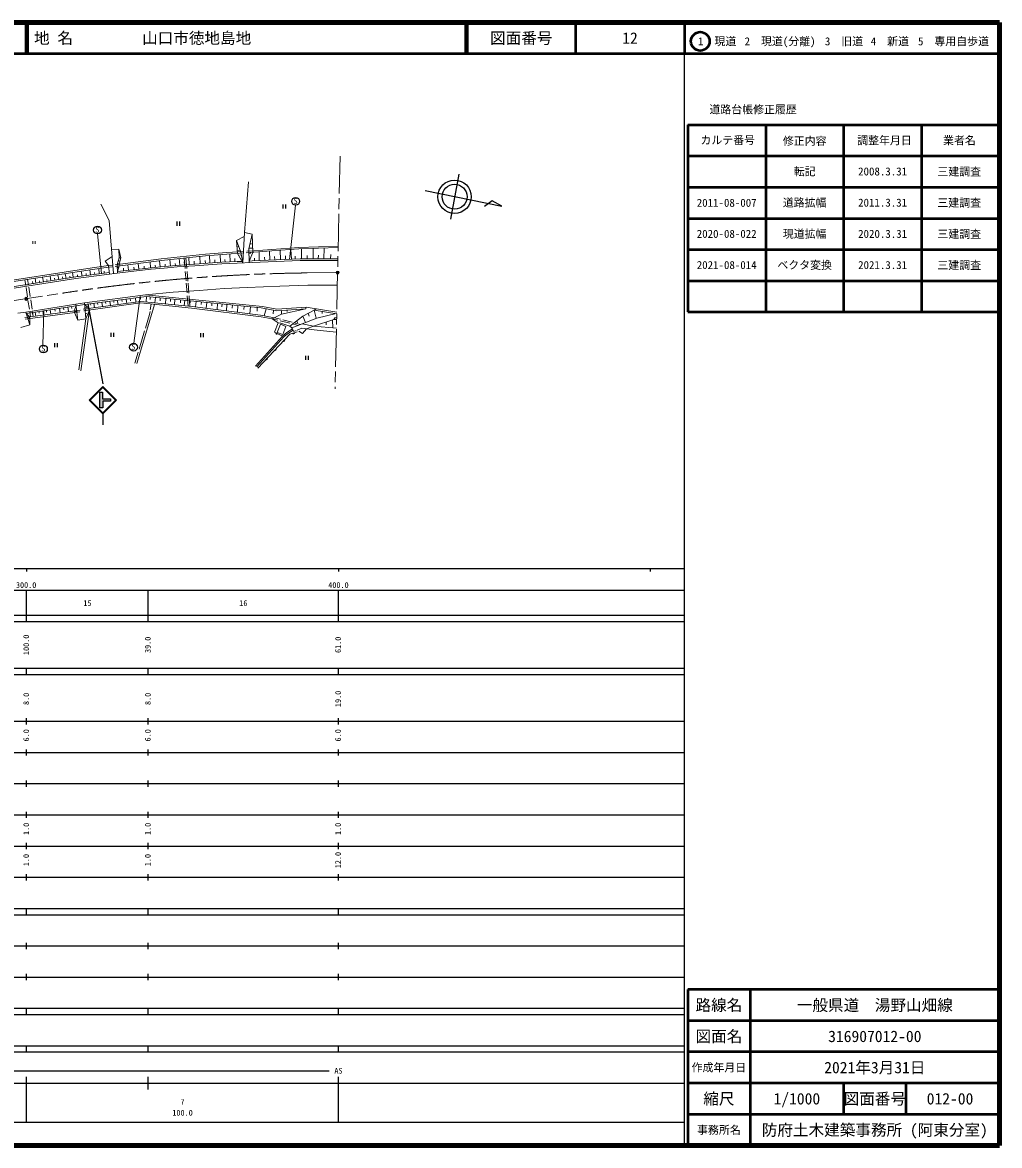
# Model space of a CAD drawing. Units: millimetres, scale not verified. Extents: x 40000 to 680000, y 20000 to 380000.
# Drawn here: x 366662 to 680000, y 20000 to 380000 of the extents above; entities that cross this region are included whole.
import ezdxf
from ezdxf.enums import TextEntityAlignment as Align

# ---------------------------------------------------------------- set-up
doc = ezdxf.new("R2010")
doc.units = ezdxf.units.MM
doc.header["$LTSCALE"] = 1000
doc.header["$PDMODE"] = 32
doc.header["$PDSIZE"] = 500
doc.linetypes.add('CHAIN', pattern=[18.5, 12, -1.5, 3.5, -1.5])
for name, color, linetype, lineweight in [('M-BGD', 7, 'Continuous', 13), ('M-BMK', 2, 'CHAIN', 13), ('M-BMK-SRVR', 3, 'Continuous', 25), ('M-STR-STRC', 7, 'Continuous', 25), ('M-TTL', 2, 'Continuous', 140), ('M-TTL-BAND', 7, 'Continuous', 25), ('M-TTL-FRAM', 2, 'Continuous', 50), ('M-TTL-LINE', 7, 'Continuous', 50)]:
    doc.layers.add(name, color=color, linetype=linetype, lineweight=lineweight)
doc.layers.add('M-OTRS', color=6, linetype='Continuous')
doc.layers.add('M-TTL-TXT', color=7, linetype='Continuous')
doc.styles.add('ＭＳ ゴシック', font='')
doc.styles.get('ＭＳ ゴシック').set_extended_font_data('MS Gothic')

msp = doc.modelspace()

# ---------------------------------------------------------------- hatches: boundary and pattern name
at = {"layer": 'M-STR-STRC'}
for points in [[(392389, 256464), (392389, 258569), (394888, 258569), (394888, 259392), (392354, 259392), (392354, 261514), (391440, 261514), (391440, 256464)], [(392389, 256464), (392389, 258569), (394888, 258569), (394888, 259392), (392354, 259392), (392354, 261514), (391440, 261514), (391440, 256464)], [(392389, 256464), (392389, 258569), (394888, 258569), (394888, 259392), (392354, 259392), (392354, 261514), (391440, 261514), (391440, 256464)], [(392389, 256464), (392389, 258569), (394888, 258569), (394888, 259392), (392354, 259392), (392354, 261514), (391440, 261514), (391440, 256464)], [(392389, 256464), (392389, 258569), (394888, 258569), (394888, 259392), (392354, 259392), (392354, 261514), (391440, 261514), (391440, 256464)], [(391440, 261514), (392354, 261514), (392354, 259392), (394888, 259392), (394888, 258569), (392389, 258569), (392389, 256464), (391440, 256464)]]:
    msp.add_hatch(color=256, dxfattribs=at).paths.add_polyline_path(points)

# ---------------------------------------------------------------- linework, layer by layer
at = {"layer": 'M-BGD', "lineweight": 25}
for p, q in [((450135, 321674), (450135, 320374)), ((451110, 320374), (451110, 321674)), ((416128, 316151), (416128, 314851)), ((417103, 314851), (417103, 316151)), ((376899, 277218), (376899, 275918)), ((377874, 275918), (377874, 277218)), ((394974, 280531), (394974, 279231)), ((395949, 279231), (395949, 280531)), ((423719, 280424), (423719, 279124)), ((424694, 279124), (424694, 280424)), ((457433, 273114), (457433, 271814)), ((458408, 271814), (458408, 273114))]:
    msp.add_line(p, q, dxfattribs=at)
at = {"layer": 'M-BGD'}
for p, q in [((452320, 304013), (454250, 321422)), ((370034, 309872), (370034, 309031)), ((370726, 309872), (370726, 309031)), ((391968, 299494), (390696, 312214)), ((436434, 306975), (435555, 306842)), ((435999, 308183), (435686, 308132)), ((439268, 307618), (440504, 307629)), ((439269, 306003), (439851, 305997)), ((439583, 309032), (440064, 309016)), ((442621, 303676), (442579, 306457)), ((445959, 303813), (445926, 306705)), ((449439, 303956), (449335, 306959)), ((452888, 304098), (452743, 307211)), ((456123, 304212), (456095, 307430)), ((459866, 304198), (459879, 307562)), ((463269, 304186), (463370, 307684)), ((397125, 302674), (397715, 302592)), ((397408, 303631), (397721, 303590)), ((397630, 305510), (397844, 305504)), ((397684, 304567), (398253, 304557)), ((403999, 300951), (403809, 302764)), ((407728, 301346), (407625, 303248)), ((410850, 301632), (410642, 303631)), ((412467, 301779), (412405, 302493)), ((414115, 301931), (413926, 303992)), ((415701, 302078), (415658, 302759)), ((417176, 302190), (416967, 304317)), ((418531, 304484), (418800, 301138)), ((418640, 302290), (418551, 303240)), ((419101, 304544), (419371, 301184)), ((420133, 302392), (419986, 304639)), ((421776, 302504), (421749, 303445)), ((423629, 302633), (423523, 305016)), ((425309, 302751), (425254, 303669)), ((426771, 302858), (426609, 305309)), ((428395, 302981), (428366, 303893)), ((430148, 303114), (430063, 305576)), ((431636, 303192), (431577, 304061)), ((433260, 303262), (433184, 305808)), ((434819, 303329), (434787, 304356)), ((436810, 305502), (436396, 305440)), ((441038, 303611), (441025, 304435)), ((444349, 303747), (444249, 304786)), ((447558, 303879), (447516, 305024)), ((450996, 304020), (450965, 305178)), ((454166, 304150), (454084, 305063)), ((457945, 304205), (458002, 305304)), ((461534, 304192), (461591, 305374)), ((465475, 304213), (465502, 305570)), ((378290, 297588), (378022, 299107)), ((380666, 297960), (380368, 299466)), ((382940, 298316), (382758, 299831)), ((384331, 298519), (384284, 299103)), ((385760, 298706), (385541, 300257)), ((387117, 298884), (387060, 299552)), ((388436, 299057), (388262, 300673)), ((389881, 299246), (389780, 299818)), ((391283, 299430), (391119, 301096)), ((392911, 299643), (392822, 300295)), ((397081, 301474), (397339, 301475)), ((399021, 300403), (399016, 301203)), ((400642, 300583), (400432, 302336)), ((402457, 300784), (402423, 301553)), ((405741, 301135), (405704, 301918)), ((409301, 301491), (409223, 302240)), ((418876, 300188), (419120, 297148)), ((419448, 300214), (419701, 297068)), ((367430, 297487), (367702, 295719)), ((368285, 297618), (368561, 295845)), ((369996, 296290), (369871, 296944)), ((370993, 296446), (370775, 297998)), ((372223, 296639), (372087, 297196)), ((373396, 296823), (373081, 298351)), ((374624, 297015), (374526, 297631)), ((375789, 297197), (375533, 298726)), ((377056, 297395), (376979, 298065)), ((379600, 297794), (379461, 298486)), ((381961, 298163), (381830, 298696)), ((419175, 296459), (419430, 293288)), ((419753, 296425), (420007, 293261)), ((367812, 295001), (368270, 292024)), ((368668, 295151), (369138, 292127)), ((386534, 290136), (406165, 292640)), ((386585, 289587), (406403, 292152)), ((404381, 292224), (402333, 277167)), ((402863, 291694), (403019, 290359)), ((404467, 291901), (404542, 291282)), ((406165, 292640), (443680, 288993)), ((406403, 292152), (406331, 290395)), ((406403, 292152), (443254, 288569)), ((407660, 292030), (407626, 291207)), ((409334, 291867), (409157, 290114)), ((410851, 291719), (410823, 290777)), ((419500, 292420), (419769, 289059)), ((420077, 292382), (420349, 289002)), ((367693, 287183), (383778, 289705)), ((367852, 286696), (383837, 289203)), ((368439, 290927), (368880, 288061)), ((369299, 291096), (369761, 288120)), ((377079, 288143), (377197, 287448)), ((378514, 288368), (378703, 286938)), ((379868, 288581), (379966, 287908)), ((381262, 288799), (381459, 287315)), ((382391, 288976), (382462, 288328)), ((383778, 289705), (386534, 290136)), ((383837, 289203), (386585, 289587)), ((386171, 288068), (404572, 290570)), ((386302, 287601), (404507, 290076)), ((386681, 288539), (387338, 288579)), ((388491, 289834), (388548, 289349)), ((389554, 289971), (389756, 288556)), ((390720, 290122), (390810, 289564)), ((392099, 290301), (392319, 288904)), ((393319, 290459), (393399, 289957)), ((394689, 290636), (394901, 289255)), ((395941, 290798), (396007, 290209)), ((397074, 290945), (397309, 289582)), ((398506, 291130), (398619, 290569)), ((399938, 291315), (400138, 289967)), ((401197, 291478), (401301, 290779)), ((408985, 289631), (403291, 270666)), ((404507, 290076), (420875, 288449)), ((404572, 290570), (421117, 288925)), ((407668, 287894), (407953, 289733)), ((412631, 291546), (412514, 289780)), ((414145, 291399), (414100, 290515)), ((415559, 291262), (415444, 289489)), ((418703, 290956), (418566, 289179)), ((420488, 290782), (420441, 290025)), ((420875, 288449), (443180, 285676)), ((421117, 288925), (443009, 286204)), ((422327, 290604), (422120, 288801)), ((424102, 290431), (424021, 289553)), ((425749, 290271), (425577, 288371)), ((427433, 290107), (427358, 289146)), ((429198, 289936), (429061, 287938)), ((430674, 289792), (430649, 288827)), ((432251, 289639), (432072, 287564)), ((434029, 289466), (433916, 288365)), ((435781, 289296), (435613, 287123)), ((437733, 289106), (437629, 287963)), ((439811, 288904), (439619, 286625)), ((441983, 288693), (441954, 287486)), ((443254, 288569), (448268, 287549)), ((443680, 288993), (448201, 288074)), ((444843, 288246), (444198, 285973)), ((448201, 288074), (457647, 288712)), ((448268, 287549), (457506, 288174)), ((457497, 288702), (457506, 288174)), ((457647, 288712), (467440, 287165)), ((367452, 285419), (368239, 285510)), ((368239, 285510), (385165, 287821)), ((368323, 285252), (368804, 285321)), ((369013, 287197), (369251, 285648)), ((369760, 286995), (369834, 286453)), ((369890, 287289), (370127, 285767)), ((370752, 287151), (371005, 285887)), ((371896, 287331), (371972, 286772)), ((373146, 287527), (373363, 286209)), ((373521, 287674), (373244, 276587)), ((374324, 287711), (374379, 287154)), ((375565, 287906), (375810, 286543)), ((384049, 287392), (383557, 287316)), ((387011, 284949), (384788, 268610)), ((385388, 268357), (388133, 287850)), ((386752, 287767), (388133, 287850)), ((386857, 286624), (387291, 286703)), ((443009, 286204), (447496, 285331)), ((443180, 285676), (446787, 284975)), ((446787, 284975), (448517, 284537)), ((447166, 287774), (447029, 286626)), ((447496, 285331), (449395, 284851)), ((449738, 287649), (449734, 286455)), ((450200, 284647), (453187, 283892)), ((451515, 287769), (451543, 287341)), ((454616, 284403), (454858, 283701)), ((456576, 285894), (457414, 283822)), ((458255, 286762), (458588, 285902)), ((460227, 287783), (467429, 286645)), ((460227, 287783), (460819, 285161)), ((462800, 287376), (462793, 286702)), ((466052, 284614), (466154, 282092)), ((404064, 275260), (405849, 281147)), ((449353, 284326), (452379, 283561)), ((453627, 283245), (455039, 282888)), ((453663, 280935), (454443, 281254)), ((454105, 283660), (455869, 283214)), ((464055, 283978), (464052, 283128)), ((402702, 270771), (403782, 274330))]:
    msp.add_line(p, q, dxfattribs=at)
for points in [[(437292, 302940), (437837, 312649), (439165, 328950)], [(395899, 299530), (394474, 316467), (391845, 321724)], [(437292, 302940), (435625, 305974), (435289, 310155), (437765, 311364)], [(435289, 310155), (436642, 306398), (437292, 302940)], [(439368, 303036), (439222, 307413), (440276, 312150), (437837, 312649)], [(440276, 312150), (440570, 306310), (439351, 303536)], [(397145, 299692), (397048, 302411), (397684, 304567), (397525, 307357), (395255, 307188)], [(396354, 301819), (411201, 303702), (425396, 305216), (432210, 305742), (437669, 306113)], [(396414, 302331), (411143, 304198), (425351, 305714), (432174, 306240), (437637, 306612)], [(397127, 300193), (397700, 301990), (397688, 302492), (398253, 304557), (397525, 307357)], [(438419, 306164), (440874, 306330), (455322, 307403), (467884, 307841)], [(438593, 306677), (440839, 306829), (455295, 307902), (467895, 308342)], [(345957, 303985), (346349, 302630), (347106, 301003), (347933, 299728), (348858, 298522), (350050, 297218), (352349, 295732), (355097, 294680), (357747, 293867), (383820, 297948), (397064, 299683), (403192, 300363), (407959, 300868), (412137, 301246), (416231, 301625), (421993, 302017), (426185, 302312), (430615, 302648), (435522, 302858), (440373, 303083), (455714, 303714), (463271, 303686), (467796, 303741)], [(346567, 303674), (346818, 302806), (347544, 301246), (348342, 300016), (349242, 298843), (350376, 297603), (352577, 296180), (355260, 295153), (357783, 294379), (383749, 298443), (394536, 299856)], [(394609, 299361), (394215, 302052), (393216, 303437), (395445, 304932)], [(397127, 300193), (403138, 300860), (407910, 301365), (412091, 301744), (416191, 302123), (421959, 302516), (426149, 302810), (430586, 303147), (435500, 303358), (437023, 303428)], [(439351, 303536), (440351, 303582), (455705, 304214), (463269, 304186), (467806, 304241)], [(354400, 296000), (389014, 301294), (394215, 302052), (395484, 302213)], [(355314, 295634), (389088, 300800), (394283, 301557), (395515, 301713)], [(406165, 292640), (414946, 293553), (423358, 294057), (431349, 294709), (438752, 295088), (449225, 295509), (458162, 295761), (467626, 295817)], [(383837, 289203), (383222, 287555), (383375, 287049), (384375, 284612)], [(383778, 289705), (384375, 284612), (387011, 284949), (386534, 290136)], [(386585, 289587), (388039, 288322), (388133, 287850), (387011, 284949)], [(417386, 291084), (417385, 290941), (417357, 290165)], [(457506, 288174), (449734, 286455), (446787, 284975)], [(460895, 288199), (460227, 287783), (456576, 285894), (452367, 282693)], [(365186, 286801), (367693, 287183), (369025, 283103), (366192, 282252)], [(367527, 284905), (368401, 285016), (385072, 287279)], [(367852, 286696), (368949, 285606), (369037, 285102), (369025, 283103)], [(406099, 281970), (407431, 286362), (407584, 287348)], [(446787, 284975), (448698, 283706), (449567, 283566), (452367, 282693), (453093, 282122), (453663, 280935)], [(453093, 282122), (461041, 285249), (467309, 286663)], [(455346, 281069), (456420, 280312), (457721, 281792), (460017, 282690), (466533, 284768), (467388, 284751)], [(466533, 284768), (466828, 285301), (467400, 285308)], [(453243, 281810), (451392, 280597), (450034, 279415), (441406, 269829)], [(453477, 281322), (451680, 280168), (450489, 279186), (441788, 269591)], [(454797, 280884), (452414, 280057), (442109, 269205)], [(448698, 283706), (447481, 280696), (450034, 279415)], [(454762, 281385), (456243, 281990), (460225, 281458), (467302, 280745)], [(456348, 283402), (460017, 282690), (467328, 281978)]]:
    msp.add_lwpolyline(points, dxfattribs=at)
msp.add_lwpolyline([(449387, 283289), (451172, 282588), (450200, 279990), (448303, 280635)], close=True, dxfattribs=at)
at = {"layer": 'M-BGD', "lineweight": 25}
for centre in [(454292, 322671), (390738, 313464), (373386, 275345), (402286, 275903)]:
    msp.add_circle(centre, 1250, dxfattribs=at)
at = {"layer": 'M-BGD'}
for centre, start, end in [((448186, 280401), 162.58814, 324.10073), ((450463, 278079), 235.72418, 37.23677), ((453572, 280514), 208.38349, 9.89607), ((447693, 275162), 235.72418, 37.23677), ((444877, 272197), 235.72418, 37.23677)]:
    msp.add_arc(centre, 328, start, end, dxfattribs=at)
at = {"layer": 'M-BMK'}
for p, q in [((468513, 337131), (466912, 262568)), ((467712, 299823), (458015, 299715)), ((269840, 276230), (379484, 293226))]:
    msp.add_line(p, q, dxfattribs=at)
msp.add_arc((464153, -252990), 552739, 90.63628, 98.81132, dxfattribs=at)
at = {"layer": 'M-BMK-SRVR'}
for p, q in [((506561, 331318), (503919, 316949)), ((495776, 326100), (520349, 321142)), ((517343, 322825), (514885, 321019)), ((520349, 321142), (517343, 322825))]:
    msp.add_line(p, q, dxfattribs=at)
for radius in [5351, 4000]:
    msp.add_circle((505235, 324130), radius, dxfattribs=at)
at = {"layer": 'M-BMK-SRVR', "lineweight": 13}
for centre in [(467712, 299823), (367881, 291427)]:
    msp.add_circle(centre, 500, dxfattribs=at)
at = {"layer": 'M-BMK-SRVR'}
for p in [(467712, 299823), (367881, 291427)]:
    msp.add_point(p, dxfattribs=at)
at = {"layer": 'M-OTRS'}
msp.add_point((467712, 299823), dxfattribs=at)
at = {"layer": 'M-STR-STRC'}
for p, q in [((387658, 289822), (392428, 264134)), ((388016, 258937), (392428, 263349)), ((388355, 258937), (392428, 263010)), ((392428, 263349), (396841, 258937)), ((392428, 263010), (396501, 258937)), ((391440, 261514), (392354, 261514)), ((391440, 256464), (391440, 261514)), ((392354, 261514), (392354, 259392)), ((392354, 259392), (394888, 259392)), ((394888, 259392), (394888, 258569)), ((392428, 254524), (388016, 258937)), ((392428, 254864), (388355, 258937)), ((392389, 256464), (391440, 256464)), ((394888, 258569), (392389, 258569)), ((392389, 258569), (392389, 256464)), ((396841, 258937), (392428, 254524)), ((396501, 258937), (392428, 254864)), ((392428, 254524), (392428, 251028))]:
    msp.add_line(p, q, dxfattribs=at)
at = {"layer": 'M-TTL'}
for p, q in [((680000, 380000), (40000, 380000)), ((680000, 20000), (680000, 380000)), ((40000, 20000), (680000, 20000))]:
    msp.add_line(p, q, dxfattribs=at)
at = {"layer": 'M-TTL-BAND'}
for p, q in [((579000, 20000), (579000, 370000)), ((40000, 205000), (579000, 205000)), ((368000, 205000), (368000, 204000)), ((468000, 205000), (468000, 204000)), ((568000, 205000), (568000, 204000)), ((68000, 198000), (579000, 198000)), ((368000, 188000), (368000, 198000)), ((407000, 188000), (407000, 198000)), ((468000, 188000), (468000, 198000)), ((40000, 190000), (579000, 190000)), ((40000, 188000), (579000, 188000)), ((40000, 173000), (579000, 173000)), ((368000, 171000), (368000, 173000)), ((407000, 171000), (407000, 173000)), ((468000, 171000), (468000, 173000)), ((40000, 171000), (579000, 171000)), ((40000, 156000), (579000, 156000)), ((368000, 155000), (368000, 157000)), ((407000, 155000), (407000, 157000)), ((468000, 155000), (468000, 157000)), ((46000, 146000), (579000, 146000)), ((368000, 145000), (368000, 147000)), ((407000, 145000), (407000, 147000)), ((468000, 145000), (468000, 147000)), ((368000, 135000), (368000, 137000)), ((407000, 135000), (407000, 137000)), ((468000, 135000), (468000, 137000)), ((52000, 136000), (579000, 136000)), ((46000, 126000), (579000, 126000)), ((368000, 125000), (368000, 127000)), ((407000, 125000), (407000, 127000)), ((468000, 125000), (468000, 127000)), ((52000, 116000), (579000, 116000)), ((368000, 115000), (368000, 117000)), ((407000, 115000), (407000, 117000)), ((468000, 115000), (468000, 117000)), ((46000, 106000), (579000, 106000)), ((368000, 105000), (368000, 107000)), ((407000, 105000), (407000, 107000)), ((468000, 105000), (468000, 107000)), ((40000, 96000), (579000, 96000)), ((40000, 94000), (579000, 94000)), ((368000, 94000), (368000, 96000)), ((407000, 94000), (407000, 96000)), ((468000, 94000), (468000, 96000)), ((49000, 84000), (579000, 84000)), ((368000, 83000), (368000, 85000)), ((407000, 83000), (407000, 85000)), ((468000, 83000), (468000, 85000)), ((40000, 74000), (579000, 74000)), ((368000, 73000), (368000, 75000)), ((407000, 73000), (407000, 75000)), ((468000, 73000), (468000, 75000)), ((40000, 64000), (579000, 64000)), ((40000, 62000), (579000, 62000)), ((368000, 62000), (368000, 64000)), ((407000, 62000), (407000, 64000)), ((468000, 62000), (468000, 64000)), ((40000, 52000), (579000, 52000)), ((368000, 50000), (368000, 52000)), ((407000, 50000), (407000, 52000)), ((468000, 50000), (468000, 52000)), ((40000, 50000), (579000, 50000)), ((70278, 44000), (465000, 44000)), ((40000, 40000), (579000, 40000)), ((368000, 27500), (368000, 42000)), ((407000, 38000), (407000, 42000)), ((468000, 27500), (468000, 42000)), ((68000, 27500), (579000, 27500))]:
    msp.add_line(p, q, dxfattribs=at)
at = {"layer": 'M-TTL-FRAM'}
for p, q in [((580000, 347197), (580000, 287197)), ((580000, 347197), (680000, 347197)), ((580000, 287197), (680000, 287197)), ((680000, 70000), (580000, 70000)), ((580000, 70000), (580000, 20000))]:
    msp.add_line(p, q, dxfattribs=at)
at = {"layer": 'M-TTL-LINE'}
for p, q in [((367750, 380000), (367750, 370000)), ((368250, 380000), (368250, 370000)), ((508747, 380000), (508747, 370000)), ((509247, 380000), (509247, 370000)), ((543997, 380000), (543997, 370000)), ((579000, 380000), (579000, 370000)), ((40000, 370000), (680000, 370000)), ((605000, 347197), (605000, 287197)), ((630000, 347197), (630000, 287197)), ((655000, 347197), (655000, 287197)), ((580000, 337197), (680000, 337197)), ((580000, 327197), (680000, 327197)), ((580000, 317197), (680000, 317197)), ((580000, 307197), (680000, 307197)), ((580000, 297197), (680000, 297197)), ((600000, 70000), (600000, 20000)), ((680000, 60000), (580000, 60000)), ((680000, 50000), (580000, 50000)), ((680000, 40000), (580000, 40000)), ((630000, 40000), (630000, 30000)), ((650000, 40000), (650000, 30000)), ((680000, 30000), (580000, 30000))]:
    msp.add_line(p, q, dxfattribs=at)
msp.add_circle((584031, 373958), 3000, dxfattribs=at)

# ---------------------------------------------------------------- texts
at = {"layer": 'M-BGD', "style": 'ＭＳ ゴシック'}
for p in [(453613, 321298), (390059, 312090), (372707, 273972), (401607, 274530)]:
    msp.add_text('S', height=1833, dxfattribs=at).set_placement(p, align=Align.BOTTOM_LEFT)
at = {"layer": 'M-TTL-BAND', "style": 'ＭＳ ゴシック'}
for s, p in [('300.0', (367844, 198195)), ('400.0', (468000, 198195)), ('15', (387500, 192405)), ('16', (437500, 192405)), ('AS', (468000, 42500)), ('7', (418000, 32523)), ('100.0', (418000, 29033))]:
    msp.add_text(s, height=1833, dxfattribs=at).set_placement(p, align=Align.BOTTOM_CENTER)
for s, p in [('100.0', (369329, 180500)), ('39.0', (408329, 180500)), ('61.0', (469329, 180500)), ('8.0', (369329, 163174)), ('8.0', (408329, 163174)), ('19.0', (469329, 163174)), ('6.0', (369329, 151500)), ('6.0', (408329, 151500)), ('6.0', (469329, 151500)), ('1.0', (369329, 121500)), ('1.0', (408329, 121500)), ('1.0', (469329, 121500)), ('1.0', (369329, 111500)), ('1.0', (408329, 111500)), ('12.0', (469329, 111500))]:
    msp.add_text(s, height=1833, rotation=90, dxfattribs=at).set_placement(p, align=Align.BOTTOM_CENTER)
at = {"layer": 'M-TTL-TXT', "style": 'ＭＳ ゴシック'}
for s, p in [('地 名', (370380, 375000)), ('山口市徳地島地', (405024, 375000))]:
    msp.add_text(s, height=3666, dxfattribs=at).set_placement(p, align=Align.MIDDLE_LEFT)
for s, height, p in [('図面番号', 3666, (526622, 375000)), ('12', 3666, (561497, 375000)), ('1\u3000現道', 2566, (589448, 373958)), ('2\u3000現道(分離)', 2566, (609619, 373958)), ('3\u3000旧道', 2566, (630121, 373958)), ('4\u3000新道', 2566, (644824, 373958)), ('5\u3000専用自歩道', 2566, (665228, 373958)), ('道路台帳修正履歴', 2566, (600968, 352113)), ('カルテ番号', 2566, (592839, 342277)), ('修正内容', 2566, (617509, 342023)), ('調整年月日', 2566, (643089, 342197)), ('業者名', 2566, (667134, 342197)), ('転記', 2566, (617500, 332245)), ('2008.3.31', 2566, (642500, 332245)), ('三建調査', 2566, (667077, 332189)), ('2011-08-007', 2566, (592500, 322197)), ('道路拡幅', 2566, (617500, 322245)), ('2011.3.31', 2566, (642500, 322245)), ('三建調査', 2566, (667077, 322189)), ('2020-08-022', 2566, (592500, 312245)), ('現道拡幅', 2566, (617500, 312245)), ('2020.3.31', 2566, (642500, 312245)), ('三建調査', 2566, (667077, 312189)), ('2021-08-014', 2566, (592500, 302245)), ('ベクタ変換', 2566, (617500, 302245)), ('2021.3.31', 2566, (642500, 302245)), ('三建調査', 2566, (667077, 302189)), ('路線名', 3666, (590000, 65000)), ('路線名', 3666, (590000, 65000)), ('一般県道\u3000湯野山畑線', 3666, (640000, 65000)), ('図面名', 3666, (590000, 55000)), ('図面名', 3666, (590000, 55000)), ('316907012-00', 3666, (640000, 55000)), ('2021年3月31日', 3666, (640000, 45000)), ('作成年月日', 2566, (590000, 45000)), ('作成年月日', 2566, (590000, 45000)), ('縮尺', 3666, (590000, 35000)), ('縮尺', 3666, (590000, 35000)), ('1/1000', 3666, (615000, 35000)), ('図面番号', 3666, (640000, 35000)), ('図面番号', 3666, (640000, 35000)), ('012-00', 3666, (664125, 35000)), ('事務所名', 2566, (590000, 25000)), ('事務所名', 2566, (590000, 25000)), ('防府土木建築事務所 (阿東分室)', 3666, (640000, 25000))]:
    msp.add_text(s, height=height, dxfattribs=at).set_placement(p, align=Align.MIDDLE_CENTER)

doc.saveas('drawing.dxf')
